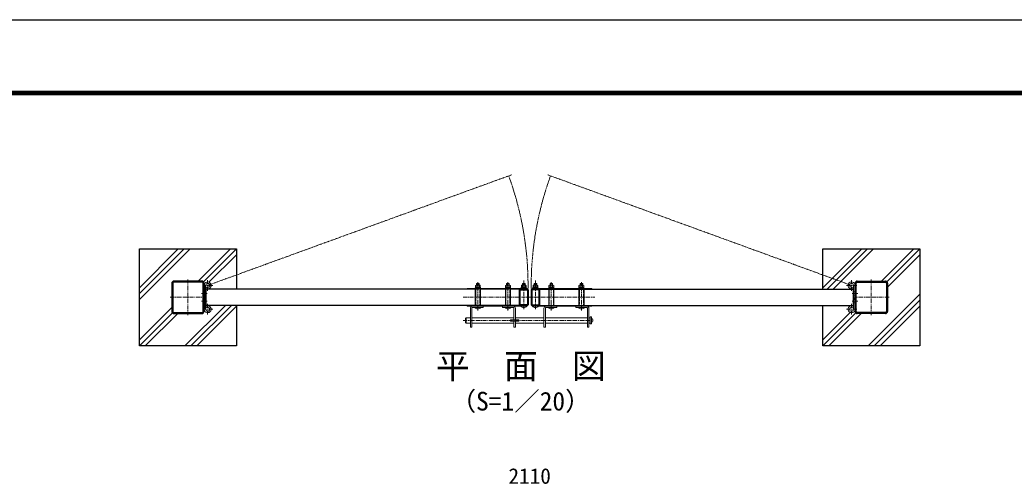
# Model space of a CAD drawing. Units: millimetres, scale not verified. Extents: x -4200 to 4200, y -2970 to 2970.
# Drawn here: x -462 to 2608, y 1536 to 2970 of the extents above; entities that cross this region are included whole.
import ezdxf
from ezdxf.enums import TextEntityAlignment as Align

# ---------------------------------------------------------------- set-up
doc = ezdxf.new("R2010")
doc.units = ezdxf.units.MM
doc.header["$LTSCALE"] = 10
for name, pattern in [('USER1', [2, 1.25, -0.25, 0.25, -0.25]), ('USER3', [0.375, 0.25, -0.125]), ('USER4', [1.25, 0.625, -0.125, 0.125, -0.125, 0.125, -0.125])]:
    doc.linetypes.add(name, pattern=pattern)
for name, color, linetype, lineweight in [('0-0_D-TTL-TXT', 7, 'Continuous', 25), ('0-1_D-TTL', 7, 'Continuous', 25), ('0-2_D-STR1', 1, 'Continuous', 25), ('0-4_D-STR-DIM', 7, 'Continuous', 13), ('0-7_D-BMK', 2, 'USER1', 13), ('0-8_D-STR3', 3, 'Continuous', 13), ('0-9_D-STR4', 7, 'Continuous', 25), ('0-A_D-DCR-HCH', 7, 'Continuous', 13)]:
    doc.layers.add(name, color=color, linetype=linetype, lineweight=lineweight)
doc.styles.add('ＭＳ ゴシック', font='')
doc.styles.get('ＭＳ ゴシック').set_extended_font_data('MS Gothic')

msp = doc.modelspace()

# ---------------------------------------------------------------- linework, layer by layer
at = {"layer": '0-1_D-TTL', "color": 2}
msp.add_lwpolyline([(-4200, 2970), (4200, 2970), (4200, -2970), (-4200, -2970)], close=True, dxfattribs=at)
at = {"layer": '0-1_D-TTL'}
for points in [[(-3930, 2750), (3930, 2750), (3930, -2750), (-3930, -2750)], [(-3927.5, 2747.5), (3927.5, 2747.5), (3927.5, -2747.5), (-3927.5, -2747.5)], [(-3925, 2745), (3925, 2745), (3925, -2745), (-3925, -2745)], [(-3922.5, 2742.5), (3922.5, 2742.5), (3922.5, -2742.5), (-3922.5, -2742.5)], [(-3920, 2740), (3920, 2740), (3920, -2740), (-3920, -2740)]]:
    msp.add_lwpolyline(points, close=True, dxfattribs=at)
at = {"layer": '0-2_D-STR1'}
for p, q in [((6.7, 2156.77), (6.7, 2069.57)), ((9.9, 2156.77), (9.9, 2069.57)), ((100.3, 2163.17), (13.1, 2163.17)), ((100.3, 2159.97), (13.1, 2159.97)), ((103.5, 2069.57), (103.5, 2156.77)), ((106.7, 2156.77), (106.7, 2076.47)), ((106.7, 2069.57), (106.7, 2156.77)), ((2116.7, 2156.77), (2116.7, 2076.47)), ((2116.7, 2069.57), (2116.7, 2156.77)), ((2119.9, 2069.57), (2119.9, 2156.77)), ((2123.1, 2163.17), (2210.3, 2163.17)), ((2123.1, 2159.97), (2210.3, 2159.97)), ((2213.5, 2156.77), (2213.5, 2069.57)), ((2216.7, 2156.77), (2216.7, 2069.57)), ((1080.7, 2138.17), (111.7, 2138.17)), ((111.7, 2138.17), (111.7, 2088.17)), ((1080.7, 2089.77), (1080.7, 2136.57)), ((1080.7, 2089.77), (1080.7, 2136.57)), ((1082.3, 2138.17), (1105.1, 2138.17)), ((1082.3, 2138.17), (1105.1, 2138.17)), ((1106.7, 2136.57), (1106.7, 2089.77)), ((1106.7, 2136.57), (1106.7, 2089.77)), ((1116.7, 2136.57), (1116.7, 2089.77)), ((1116.7, 2136.57), (1116.7, 2089.77)), ((1141.1, 2138.17), (1118.3, 2138.17)), ((1141.1, 2138.17), (1118.3, 2138.17)), ((1142.7, 2138.17), (2111.7, 2138.17)), ((1142.7, 2089.77), (1142.7, 2136.57)), ((1142.7, 2089.77), (1142.7, 2136.57)), ((2111.7, 2088.17), (2111.7, 2138.17)), ((1080.7, 2088.17), (111.7, 2088.17)), ((1105.1, 2088.17), (1082.3, 2088.17)), ((1105.1, 2088.17), (1082.3, 2088.17)), ((1118.3, 2088.17), (1141.1, 2088.17)), ((1118.3, 2088.17), (1141.1, 2088.17)), ((1142.7, 2088.17), (2111.7, 2088.17)), ((13.1, 2066.37), (100.3, 2066.37)), ((13.1, 2063.17), (100.3, 2063.17)), ((2210.3, 2066.37), (2123.1, 2066.37)), ((2210.3, 2063.17), (2123.1, 2063.17))]:
    msp.add_line(p, q, dxfattribs=at)
for points in [[(1105.1, 2089.77), (1082.3, 2089.77), (1082.3, 2136.57), (1105.1, 2136.57)], [(1105.1, 2089.77), (1082.3, 2089.77), (1082.3, 2136.57), (1105.1, 2136.57)], [(1118.3, 2089.77), (1141.1, 2089.77), (1141.1, 2136.57), (1118.3, 2136.57)], [(1118.3, 2089.77), (1141.1, 2089.77), (1141.1, 2136.57), (1118.3, 2136.57)]]:
    msp.add_lwpolyline(points, close=True, dxfattribs=at)
for centre, radius, start, end in [((13.1, 2156.77), 6.4, 90, 180), ((13.1, 2156.77), 3.2, 90, 180), ((100.3, 2156.77), 6.4, 0, 90), ((100.3, 2156.77), 3.2, 0, 90), ((2123.1, 2156.77), 6.4, 90, 180), ((2123.1, 2156.77), 3.2, 90, 180), ((2210.3, 2156.77), 6.4, 0, 90), ((2210.3, 2156.77), 3.2, 0, 90), ((1082.3, 2136.57), 1.6, 90, 180), ((1082.3, 2136.57), 1.6, 90, 180), ((1105.1, 2136.57), 1.6, 0, 90), ((1105.1, 2136.57), 1.6, 0, 90), ((1118.3, 2136.57), 1.6, 90, 180), ((1118.3, 2136.57), 1.6, 90, 180), ((1141.1, 2136.57), 1.6, 0, 90), ((1141.1, 2136.57), 1.6, 0, 90), ((1082.3, 2089.77), 1.6, 180, 270), ((1082.3, 2089.77), 1.6, 180, 270), ((1105.1, 2089.77), 1.6, 270, 0), ((1105.1, 2089.77), 1.6, 270, 0), ((1118.3, 2089.77), 1.6, 180, 270), ((1118.3, 2089.77), 1.6, 180, 270), ((1141.1, 2089.77), 1.6, 270, 0), ((1141.1, 2089.77), 1.6, 270, 0), ((13.1, 2069.57), 6.4, 180, 270), ((13.1, 2069.57), 3.2, 180, 270), ((100.3, 2069.57), 6.4, 270, 0), ((100.3, 2069.57), 3.2, 270, 0), ((2123.1, 2069.57), 6.4, 180, 270), ((2123.1, 2069.57), 3.2, 180, 270), ((2210.3, 2069.57), 6.4, 270, 0), ((2210.3, 2069.57), 3.2, 270, 0)]:
    msp.add_arc(centre, radius, start, end, dxfattribs=at)
at = {"layer": '0-7_D-BMK', "linetype": 'USER4'}
for p, q in [((117.4, 2149.87), (1056.95, 2491.84)), ((2106, 2149.87), (1166.45, 2491.84))]:
    msp.add_line(p, q, dxfattribs=at)
at = {"layer": '0-7_D-BMK'}
for p, q in [((56.7, 2168.17), (56.7, 2058.17)), ((101.14, 2149.87), (133.67, 2149.87)), ((117.4, 2166.14), (117.4, 2133.61)), ((951.71, 2072.37), (951.71, 2160.45)), ((1044.71, 2072.37), (1044.71, 2160.45)), ((1044.71, 2072.37), (1044.71, 2160.45)), ((1093.71, 2076.87), (1093.71, 2164.95)), ((1129.71, 2076.87), (1129.71, 2164.95)), ((1178.71, 2072.37), (1178.71, 2160.45)), ((1271.71, 2072.37), (1271.71, 2160.45)), ((2122.27, 2149.87), (2089.74, 2149.87)), ((2106, 2166.14), (2106, 2133.61)), ((2166.7, 2168.17), (2166.7, 2058.17)), ((98.5, 2125.17), (116.2, 2125.17)), ((1093.71, 2143.47), (1093.71, 2135.17)), ((1129.71, 2143.47), (1129.71, 2135.17)), ((2124.9, 2125.17), (2107.2, 2125.17)), ((1.7, 2113.17), (116.2, 2113.17)), ((98.5, 2101.17), (116.2, 2101.17)), ((117.4, 2060.21), (117.4, 2092.74)), ((906.2, 2113.17), (1312.86, 2113.17)), ((951.71, 2088.87), (951.71, 2078.37)), ((1044.71, 2082.87), (1044.71, 2091.17)), ((1044.71, 2088.87), (1044.71, 2078.37)), ((1093.71, 2082.87), (1093.71, 2091.17)), ((1129.71, 2082.87), (1129.71, 2091.17)), ((1178.71, 2082.87), (1178.71, 2091.17)), ((1178.71, 2088.87), (1178.71, 2078.37)), ((1271.71, 2088.87), (1271.71, 2078.37)), ((2106, 2060.21), (2106, 2092.74)), ((2221.7, 2113.17), (2107.2, 2113.17)), ((2124.9, 2101.17), (2107.2, 2101.17)), ((2166.7, 2113.17), (2166.7, 2113.17)), ((101.14, 2076.47), (133.67, 2076.47)), ((2122.27, 2076.47), (2089.74, 2076.47)), ((906.46, 2041.87), (1303.96, 2041.87))]:
    msp.add_line(p, q, dxfattribs=at)
at = {"layer": '0-7_D-BMK', "linetype": 'USER4'}
for centre, start, end in [((117.4, 2149.87), 359.45564, 20), ((2106, 2149.87), 160, 180.54436)]:
    msp.add_arc(centre, 989.39, start, end, dxfattribs=at)
at = {"layer": '0-8_D-STR3'}
for p, q in [((111.2, 2149.87), (111.2, 2076.47)), ((944.46, 2144.07), (944.46, 2149.87)), ((957.74, 2150.57), (946.2, 2150.57)), ((948.39, 2156.37), (947.71, 2155.69)), ((947.71, 2150.57), (947.71, 2155.69)), ((948.21, 2144.07), (948.21, 2149.87)), ((948.39, 2150.57), (948.39, 2156.37)), ((948.39, 2156.37), (955.04, 2156.37)), ((955.04, 2150.57), (955.04, 2156.37)), ((955.71, 2150.57), (955.71, 2155.69)), ((955.71, 2144.07), (955.71, 2149.87)), ((959.46, 2144.07), (959.46, 2149.87)), ((1037.21, 2144.07), (1037.21, 2149.87)), ((1050.49, 2150.57), (1038.94, 2150.57)), ((1041.39, 2156.37), (1040.71, 2155.69)), ((1040.71, 2150.57), (1040.71, 2155.69)), ((1040.96, 2144.07), (1040.96, 2149.87)), ((1041.39, 2150.57), (1041.39, 2156.37)), ((1041.39, 2156.37), (1048.03, 2156.37)), ((1048.03, 2150.57), (1048.03, 2156.37)), ((1048.46, 2144.07), (1048.46, 2149.87)), ((1048.71, 2150.57), (1048.71, 2155.69)), ((1052.21, 2144.07), (1052.21, 2149.87)), ((1086.21, 2144.07), (1086.21, 2149.87)), ((1099.49, 2150.57), (1087.94, 2150.57)), ((1090.39, 2155.87), (1089.71, 2155.19)), ((1089.71, 2150.57), (1089.71, 2155.19)), ((1089.96, 2144.07), (1089.96, 2149.87)), ((1090.39, 2150.57), (1090.39, 2155.87)), ((1090.39, 2155.87), (1097.03, 2155.87)), ((1097.03, 2150.57), (1097.03, 2155.87)), ((1097.46, 2144.07), (1097.46, 2149.87)), ((1097.71, 2150.57), (1097.71, 2155.19)), ((1101.21, 2144.07), (1101.21, 2149.87)), ((1122.21, 2144.07), (1122.21, 2149.87)), ((1123.93, 2150.57), (1135.48, 2150.57)), ((1125.71, 2150.57), (1125.71, 2155.19)), ((1125.96, 2144.07), (1125.96, 2149.87)), ((1126.39, 2150.57), (1126.39, 2155.87)), ((1133.03, 2155.87), (1126.39, 2155.87)), ((1133.03, 2150.57), (1133.03, 2155.87)), ((1133.03, 2155.87), (1133.71, 2155.19)), ((1133.46, 2144.07), (1133.46, 2149.87)), ((1133.71, 2150.57), (1133.71, 2155.19)), ((1137.21, 2144.07), (1137.21, 2149.87)), ((1171.21, 2144.07), (1171.21, 2149.87)), ((1172.93, 2150.57), (1184.48, 2150.57)), ((1174.71, 2150.57), (1174.71, 2155.69)), ((1174.96, 2144.07), (1174.96, 2149.87)), ((1175.39, 2150.57), (1175.39, 2156.37)), ((1182.03, 2156.37), (1175.39, 2156.37)), ((1182.03, 2150.57), (1182.03, 2156.37)), ((1182.03, 2156.37), (1182.71, 2155.69)), ((1182.46, 2144.07), (1182.46, 2149.87)), ((1182.71, 2150.57), (1182.71, 2155.69)), ((1186.21, 2144.07), (1186.21, 2149.87)), ((1263.96, 2144.07), (1263.96, 2149.87)), ((1265.68, 2150.57), (1277.23, 2150.57)), ((1267.71, 2150.57), (1267.71, 2155.69)), ((1267.71, 2144.07), (1267.71, 2149.87)), ((1268.38, 2150.57), (1268.38, 2156.37)), ((1275.03, 2156.37), (1268.38, 2156.37)), ((1275.03, 2150.57), (1275.03, 2156.37)), ((1275.03, 2156.37), (1275.71, 2155.69)), ((1275.21, 2144.07), (1275.21, 2149.87)), ((1275.71, 2150.57), (1275.71, 2155.69)), ((1278.96, 2144.07), (1278.96, 2149.87)), ((2112.2, 2149.87), (2112.2, 2076.47)), ((106.7, 2130.17), (111.2, 2130.17)), ((106.7, 2120.17), (111.2, 2120.17)), ((111.2, 2141.15), (113.81, 2144.82)), ((919.21, 2140.47), (919.21, 2138.17)), ((1104.21, 2140.47), (919.21, 2140.47)), ((1104.21, 2138.17), (919.21, 2138.17)), ((959.96, 2140.47), (943.96, 2140.47)), ((959.66, 2144.07), (944.26, 2144.07)), ((944.26, 2144.07), (944.26, 2142.07)), ((944.26, 2142.07), (959.66, 2142.07)), ((959.46, 2144.07), (944.46, 2144.07)), ((951.46, 2144.07), (951.46, 2142.07)), ((961.46, 2140.47), (951.96, 2140.47)), ((952.46, 2144.07), (952.46, 2142.07)), ((959.66, 2142.07), (959.66, 2144.07)), ((959.66, 2088.17), (959.66, 2138.17)), ((959.96, 2142.07), (959.96, 2140.47)), ((1052.71, 2140.47), (1036.71, 2140.47)), ((1052.41, 2144.07), (1037.01, 2144.07)), ((1037.01, 2144.07), (1037.01, 2142.07)), ((1037.01, 2142.07), (1052.41, 2142.07)), ((1052.21, 2144.07), (1037.21, 2144.07)), ((1044.21, 2144.07), (1044.21, 2142.07)), ((1045.21, 2144.07), (1045.21, 2142.07)), ((1052.41, 2142.07), (1052.41, 2144.07)), ((1052.71, 2142.07), (1052.71, 2140.47)), ((1101.71, 2140.47), (1085.71, 2140.47)), ((1101.41, 2144.07), (1086.01, 2144.07)), ((1086.01, 2144.07), (1086.01, 2142.07)), ((1086.01, 2142.07), (1101.41, 2142.07)), ((1101.21, 2144.07), (1086.21, 2144.07)), ((1093.21, 2144.07), (1093.21, 2142.07)), ((1094.21, 2144.07), (1094.21, 2142.07)), ((1101.41, 2142.07), (1101.41, 2144.07)), ((1101.71, 2142.07), (1101.71, 2140.47)), ((1104.21, 2140.47), (1104.21, 2138.17)), ((1119.21, 2140.47), (1119.21, 2138.17)), ((1119.21, 2140.47), (1304.21, 2140.47)), ((1119.21, 2138.17), (1304.21, 2138.17)), ((1121.71, 2142.07), (1121.71, 2140.47)), ((1121.71, 2140.47), (1137.71, 2140.47)), ((1122.01, 2144.07), (1137.41, 2144.07)), ((1122.01, 2142.07), (1122.01, 2144.07)), ((1137.41, 2142.07), (1122.01, 2142.07)), ((1122.21, 2144.07), (1137.21, 2144.07)), ((1129.21, 2144.07), (1129.21, 2142.07)), ((1130.21, 2144.07), (1130.21, 2142.07)), ((1137.41, 2144.07), (1137.41, 2142.07)), ((1170.71, 2142.07), (1170.71, 2140.47)), ((1170.71, 2140.47), (1186.71, 2140.47)), ((1170.71, 2140.47), (1186.71, 2140.47)), ((1171.01, 2144.07), (1186.41, 2144.07)), ((1171.01, 2142.07), (1171.01, 2144.07)), ((1186.41, 2142.07), (1171.01, 2142.07)), ((1171.21, 2144.07), (1186.21, 2144.07)), ((1178.21, 2144.07), (1178.21, 2142.07)), ((1179.21, 2144.07), (1179.21, 2142.07)), ((1186.41, 2144.07), (1186.41, 2142.07)), ((1261.96, 2140.47), (1271.46, 2140.47)), ((1263.46, 2142.07), (1263.46, 2140.47)), ((1263.46, 2140.47), (1279.46, 2140.47)), ((1263.76, 2144.07), (1279.16, 2144.07)), ((1263.76, 2142.07), (1263.76, 2144.07)), ((1279.16, 2142.07), (1263.76, 2142.07)), ((1263.96, 2144.07), (1278.96, 2144.07)), ((1270.96, 2144.07), (1270.96, 2142.07)), ((1271.96, 2144.07), (1271.96, 2142.07)), ((1279.16, 2144.07), (1279.16, 2142.07)), ((1304.21, 2140.47), (1304.21, 2138.17)), ((2112.2, 2141.15), (2109.59, 2144.82)), ((2116.7, 2130.17), (2112.2, 2130.17)), ((2116.7, 2120.17), (2112.2, 2120.17)), ((106.7, 2109.42), (111.2, 2109.42)), ((106.7, 2106.17), (111.2, 2106.17)), ((106.7, 2096.17), (111.2, 2096.17)), ((919.21, 2085.87), (919.21, 2088.17)), ((1104.21, 2088.17), (919.21, 2088.17)), ((1104.21, 2085.87), (1104.21, 2088.17)), ((1119.21, 2085.87), (1119.21, 2088.17)), ((1119.21, 2088.17), (1304.21, 2088.17)), ((1304.21, 2085.87), (1304.21, 2088.17)), ((2116.7, 2109.42), (2112.2, 2109.42)), ((2116.7, 2106.17), (2112.2, 2106.17)), ((2116.7, 2096.17), (2112.2, 2096.17)), ((111.2, 2085.19), (113.81, 2081.53)), ((1104.21, 2085.87), (919.21, 2085.87)), ((933.21, 2079.87), (933.21, 2020.87)), ((934.71, 2085.87), (968.71, 2085.87)), ((934.71, 2081.37), (968.71, 2081.37)), ((960.71, 2081.37), (942.71, 2081.37)), ((959.71, 2081.37), (943.71, 2081.37)), ((961.46, 2085.87), (951.96, 2085.87)), ((968.71, 2081.37), (968.71, 2085.87)), ((1061.71, 2085.87), (1027.71, 2085.87)), ((1027.71, 2081.37), (1027.71, 2085.87)), ((1061.71, 2081.37), (1027.71, 2081.37)), ((1053.71, 2081.37), (1035.71, 2081.37)), ((1052.71, 2081.37), (1036.71, 2081.37)), ((1063.21, 2079.87), (1063.21, 2020.87)), ((1102.71, 2085.87), (1084.71, 2085.87)), ((1119.21, 2085.87), (1304.21, 2085.87)), ((1120.71, 2085.87), (1138.71, 2085.87)), ((1160.21, 2079.87), (1160.21, 2020.87)), ((1161.71, 2085.87), (1195.71, 2085.87)), ((1161.71, 2081.37), (1195.71, 2081.37)), ((1169.71, 2081.37), (1187.71, 2081.37)), ((1170.71, 2081.37), (1186.71, 2081.37)), ((1195.71, 2081.37), (1195.71, 2085.87)), ((1288.71, 2085.87), (1254.71, 2085.87)), ((1254.71, 2081.37), (1254.71, 2085.87)), ((1288.71, 2081.37), (1254.71, 2081.37)), ((1261.96, 2085.87), (1271.46, 2085.87)), ((1262.71, 2081.37), (1280.71, 2081.37)), ((1263.71, 2081.37), (1279.71, 2081.37)), ((1290.21, 2079.87), (1290.21, 2020.87)), ((2112.2, 2085.19), (2109.59, 2081.53)), ((915.46, 2049.87), (928.71, 2049.87)), ((915.46, 2049.87), (915.46, 2033.87)), ((933.21, 2049.87), (1063.21, 2049.87)), ((1063.21, 2033.87), (933.21, 2033.87)), ((1067.71, 2049.87), (1155.71, 2049.87)), ((1155.71, 2033.87), (1067.71, 2033.87)), ((1160.21, 2049.87), (1290.21, 2049.87)), ((1290.21, 2033.87), (1160.21, 2033.87)), ((1294.71, 2049.87), (1298.46, 2049.87)), ((1298.46, 2033.87), (1294.71, 2033.87)), ((1298.46, 2052.87), (1298.46, 2030.87)), ((1298.46, 2049.87), (1298.46, 2033.87)), ((1298.46, 2047.87), (1298.46, 2035.87)), ((1302.96, 2036.62), (1302.96, 2047.12)), ((1303.86, 2047.12), (1302.96, 2047.12)), ((1303.86, 2036.62), (1302.96, 2036.62)), ((1306.86, 2039.62), (1306.86, 2044.12))]:
    msp.add_line(p, q, dxfattribs=at)
at = {"layer": '0-8_D-STR3', "linetype": 'USER3'}
for p, q in [((945.36, 2138.17), (945.36, 2088.17)), ((958.06, 2088.17), (958.06, 2138.17)), ((1038.36, 2138.17), (1038.36, 2088.17)), ((1051.06, 2088.17), (1051.06, 2138.17)), ((1172.36, 2138.17), (1172.36, 2088.17)), ((1185.06, 2088.17), (1185.06, 2138.17)), ((1265.36, 2138.17), (1265.36, 2088.17)), ((1278.06, 2088.17), (1278.06, 2138.17))]:
    msp.add_line(p, q, dxfattribs=at)
at = {"layer": '0-8_D-STR3'}
for points in [[(947.71, 2155.69), (955.71, 2155.69), (955.04, 2156.37)], [(1040.71, 2155.69), (1048.71, 2155.69), (1048.03, 2156.37)], [(1089.71, 2155.19), (1097.71, 2155.19), (1097.03, 2155.87)], [(1133.71, 2155.19), (1125.71, 2155.19), (1126.39, 2155.87)], [(1182.71, 2155.69), (1174.71, 2155.69), (1175.39, 2156.37)], [(1275.71, 2155.69), (1267.71, 2155.69), (1268.38, 2156.37)], [(959.66, 2138.17), (943.76, 2138.17), (943.76, 2088.17)], [(959.96, 2142.07), (943.96, 2142.07), (943.96, 2140.47)], [(1052.71, 2142.07), (1036.71, 2142.07), (1036.71, 2140.47)], [(1036.76, 2088.17), (1052.66, 2088.17), (1052.66, 2138.17)], [(1052.66, 2138.17), (1036.76, 2138.17), (1036.76, 2088.17)], [(1101.71, 2142.07), (1085.71, 2142.07), (1085.71, 2140.47)], [(1121.71, 2142.07), (1137.71, 2142.07), (1137.71, 2140.47)], [(1170.71, 2142.07), (1186.71, 2142.07), (1186.71, 2140.47)], [(1170.76, 2088.17), (1186.66, 2088.17), (1186.66, 2138.17)], [(1186.66, 2138.17), (1170.76, 2138.17), (1170.76, 2088.17)], [(1263.46, 2142.07), (1279.46, 2142.07), (1279.46, 2140.47)], [(1263.76, 2088.17), (1279.66, 2088.17), (1279.66, 2138.17)], [(1279.66, 2138.17), (1263.76, 2138.17), (1263.76, 2088.17)], [(928.71, 2079.87), (928.71, 2020.87), (933.21, 2020.87)], [(1067.71, 2079.87), (1067.71, 2020.87), (1063.21, 2020.87)], [(1155.71, 2079.87), (1155.71, 2020.87), (1160.21, 2020.87)], [(1294.71, 2079.87), (1294.71, 2020.87), (1290.21, 2020.87)], [(928.71, 2033.87), (915.46, 2033.87), (913.46, 2035.87), (913.46, 2047.87), (915.46, 2049.87)], [(1298.46, 2030.87), (1302.96, 2030.87), (1302.96, 2052.87), (1298.46, 2052.87)]]:
    msp.add_lwpolyline(points, dxfattribs=at)
msp.add_lwpolyline([(1052.96, 2039.87), (1077.96, 2039.87), (1077.96, 2043.87), (1052.96, 2043.87)], close=True, dxfattribs=at)
for centre, radius, start, end in [((117.4, 2149.87), 10.7, 234.58889, 180), ((117.4, 2149.87), 6.2, 234.58889, 180), ((946.34, 2147.73), 2.85, 48.86505, 131.13495), ((951.96, 2140.18), 10.39, 68.85295, 111.14705), ((957.59, 2147.73), 2.85, 48.83491, 131.16509), ((1039.09, 2147.73), 2.85, 48.86505, 131.13495), ((1044.71, 2140.18), 10.39, 68.85295, 111.14705), ((1050.34, 2147.73), 2.85, 48.83491, 131.16509), ((1088.09, 2147.73), 2.85, 48.86505, 131.13495), ((1093.71, 2140.18), 10.39, 68.85295, 111.14705), ((1099.34, 2147.73), 2.85, 48.83491, 131.16509), ((1124.09, 2147.73), 2.85, 48.83491, 131.16509), ((1129.71, 2140.18), 10.39, 68.85295, 111.14705), ((1135.34, 2147.73), 2.85, 48.86505, 131.13495), ((1173.09, 2147.73), 2.85, 48.83491, 131.16509), ((1178.71, 2140.18), 10.39, 68.85295, 111.14705), ((1184.34, 2147.73), 2.85, 48.86505, 131.13495), ((1265.83, 2147.73), 2.85, 48.83491, 131.16509), ((1271.46, 2140.18), 10.39, 68.85295, 111.14705), ((1277.08, 2147.73), 2.85, 48.86505, 131.13495), ((2106, 2149.87), 10.7, 0, 305.41111), ((2106, 2149.87), 6.2, 0, 305.41111), ((117.4, 2076.47), 10.7, 180, 125.41111), ((117.4, 2076.47), 6.2, 180, 125.41111), ((934.71, 2079.87), 6, 90, 180), ((934.71, 2079.87), 1.5, 90, 180), ((951.71, 2089.5), 12.12, 222.07502, 317.92498), ((1044.71, 2089.5), 12.12, 222.07502, 317.92498), ((1061.71, 2079.87), 6, 0, 90), ((1061.71, 2079.87), 1.5, 0, 90), ((1093.71, 2094), 12.12, 222.07502, 317.92498), ((1129.71, 2094), 12.12, 222.07502, 317.92498), ((1161.71, 2079.87), 6, 90, 180), ((1161.71, 2079.87), 1.5, 90, 180), ((1178.71, 2089.5), 12.12, 222.07502, 317.92498), ((1271.71, 2089.5), 12.12, 222.07502, 317.92498), ((1288.71, 2079.87), 6, 0, 90), ((1288.71, 2079.87), 1.5, 0, 90), ((2106, 2076.47), 10.7, 54.58889, 0), ((2106, 2076.47), 6.2, 54.58889, 0), ((1303.86, 2044.12), 3, 0, 90), ((1303.86, 2039.62), 3, 270, 0)]:
    msp.add_arc(centre, radius, start, end, dxfattribs=at)
at = {"layer": '0-9_D-STR4'}
for p, q in [((-93.3, 1963.17), (-93.3, 2263.17)), ((2016.7, 2138.17), (2016.7, 2263.17)), ((206.7, 2088.17), (206.7, 1963.17)), ((2016.7, 1963.17), (2016.7, 2088.17)), ((206.7, 1963.17), (-93.3, 1963.17)), ((2316.7, 1963.17), (2016.7, 1963.17))]:
    msp.add_line(p, q, dxfattribs=at)
for points in [[(-93.3, 2263.17), (206.7, 2263.17), (206.7, 2138.17)], [(2016.7, 2263.17), (2316.7, 2263.17), (2316.7, 1963.17)]]:
    msp.add_lwpolyline(points, dxfattribs=at)
at = {"layer": '0-A_D-DCR-HCH'}
for p, q in [((-93.3, 2106.15), (63.72, 2263.17)), ((-93.3, 2142.92), (26.95, 2263.17)), ((-93.3, 2124.54), (45.34, 2263.17)), ((88.32, 2163.17), (188.32, 2263.17)), ((104.83, 2161.3), (206.7, 2263.17)), ((121.62, 2159.71), (206.7, 2244.79)), ((2016.7, 2142.92), (2136.95, 2263.17)), ((2030.34, 2138.17), (2155.34, 2263.17)), ((2048.72, 2138.17), (2173.72, 2263.17)), ((2198.32, 2163.17), (2298.32, 2263.17)), ((2214.83, 2161.3), (2316.7, 2263.17)), ((2216.7, 2144.79), (2316.7, 2244.79)), ((2157.37, 1963.17), (2316.7, 2122.51)), ((47.37, 1963.17), (172.37, 2088.17)), ((65.75, 1963.17), (190.75, 2088.17)), ((2175.75, 1963.17), (2316.7, 2104.12)), ((-93.3, 1981.56), (6.7, 2081.56)), ((-93.3, 1963.17), (8.58, 2065.05)), ((-74.91, 1963.17), (25.09, 2063.17)), ((84.14, 1963.17), (206.7, 2085.74)), ((2016.7, 1981.56), (2101.78, 2066.64)), ((2016.7, 1963.17), (2118.58, 2065.05)), ((2035.09, 1963.17), (2135.09, 2063.17)), ((2194.14, 1963.17), (2316.7, 2085.74))]:
    msp.add_line(p, q, dxfattribs=at)

# ---------------------------------------------------------------- texts
at = {"layer": '0-0_D-TTL-TXT', "style": 'ＭＳ ゴシック'}
for s, height, p in [('平\u3000面\u3000図', 76.98, (822.13, 1839.44)), ('（S=1／20）', 57.7, (867.61, 1746.24))]:
    msp.add_text(s, height=height, dxfattribs=at).set_placement(p, align=Align.BOTTOM_LEFT)
at = {"layer": '0-4_D-STR-DIM', "style": 'ＭＳ ゴシック'}
msp.add_text('2110', height=48.09, dxfattribs=at).set_placement((1046.45, 1522.85), align=Align.BOTTOM_LEFT)

doc.saveas('drawing.dxf')
